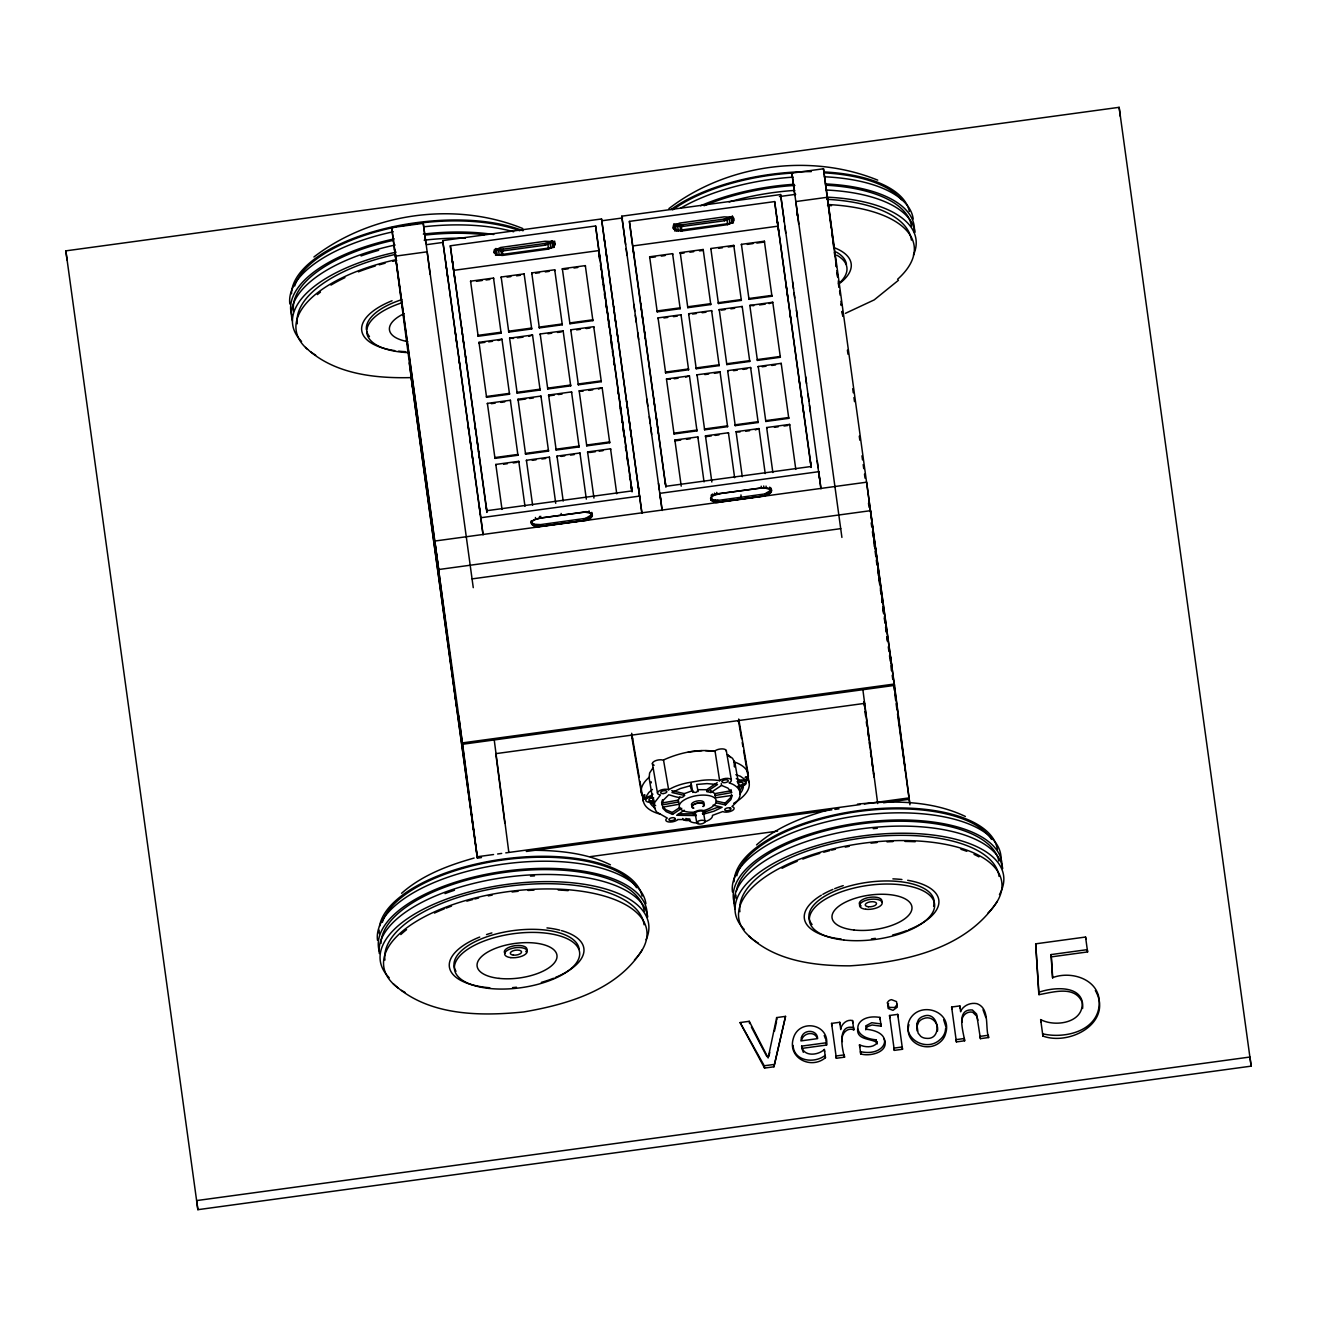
<?xml version="1.0" encoding="UTF-8"?>
<svg xmlns="http://www.w3.org/2000/svg" width="1317" height="1317" viewBox="0 0 1317 1317"><rect width="100%" height="100%" fill="white"/><g stroke="black" fill="none" stroke-linecap="round" stroke-linejoin="round"><path stroke-width="1.5" d="M857.63 1028.956C856.676 1039.755 869.747 1038.471 876.332 1042.076L877.221 1043.887L876.035 1039.804C848.247 1037.203 854.519 1013.168 879.937 1017.415L881.122 1026.157L872.035 1024.988L867.244 1026.75L865.746 1029.812M917.027 1030.865L917.076 1026.025L918.673 1022.14A9.054 8.165 -7.4 0 1 923.596 1018.584C931.563 1015.242 939.005 1023.243 937.441 1031.178M531.838 524.479C530.191 520.034 537.221 518.585 540.382 518.025L582.377 512.297C593.473 508.741 595.037 521.055 583.447 520.561L541.452 526.29C537.846 526.701 530.981 526.948 531.13 521.73L532.908 525.351L538.966 526.487L584.682 520.363M771.515 490.731L770.824 487.981C773.869 493.299 766.461 495.752 762.51 496.163L720.514 501.876C709.402 505.448 707.855 493.134 719.428 493.628L761.44 487.899C764.601 487.586 771.795 487.109 771.334 491.834L767.202 494.962L761.917 496.196M962.085 1022.19C960.998 1016.214 966.793 1010.814 972.687 1012.246L976.901 1016.329L977.905 1020.263M677.712 819.536A6.338 2.733 -9.7 0 1 668.674 821.956A6.338 2.733 -9.7 0 1 667.258 818.038L656.59 812.013L654.17 807.502L654.681 802.465L660.508 794.958A6.338 2.733 -9.7 0 1 658.813 791.089A6.338 2.733 -9.7 0 1 668.213 789.574L668.641 789.772A31.74 13.697 -9.7 0 1 687.375 782.858L699.492 780.718A31.773 13.713 -9.7 0 1 719.658 780.734L720.07 780.322A6.338 2.733 -9.7 0 1 729.453 778.643A6.338 2.733 -9.7 0 1 729.091 782.841L732.4 784.092A43.576 18.817 -9.7 0 1 736.104 802.547L731.906 806.58A6.338 2.733 -9.7 0 1 732.104 810.712A6.338 2.733 -9.7 0 1 722.753 811.568L712.464 815.371A12.034 5.202 -9.7 0 1 704.661 821.841M727.33 754.625L732.515 758.329L734.935 762.839L734.524 766.971L733.882 760.864M876.941 1041.615L876.71 1043.393C872.513 1048.036 864.726 1047.262 859.491 1044.793L859.787 1047.081M908.977 1024.708C903.528 1042.718 927.119 1053.37 939.943 1042.257A17.072 15.409 -7.4 0 0 945.507 1033.829C953.064 1011.341 920.402 1000.459 909.899 1019.226C900.449 1037.516 925.505 1052.596 939.647 1039.969A17.072 15.409 -7.4 0 0 945.211 1031.54L945.705 1028.1M555.115 244.106L551.955 241.571L545.04 241.274L500.592 247.481L495.044 250.197L494.04 252.436L497.2 254.971L502.864 255.399L548.563 249.061L554.111 246.345L554.72 241.176M531.36 523.458L531.311 520.627M592.271 516.248L592.222 513.416L591.448 517.367L582.855 520.61M733.997 220.812L733.717 218.671L731.001 217.173L724.103 216.877L679.654 223.083L675.506 224.73L673.086 228.022L676.263 230.574L681.926 230.985L727.626 224.647L733.174 221.947L733.585 217.881M771.334 491.834L771.285 489.002M776.651 1017.58L768.14 1057.963L749.274 1021.301L740.088 1022.552L764.551 1068.071L773.935 1066.786L785.541 1016.362L776.651 1017.58L776.948 1019.852M768.914 1056.185L769.77 1052.349M774.412 1031.326L776.52 1021.762M678.239 800.209L679.967 796.867M678.584 802.004L662.089 804.934L661.76 803.041L678.255 800.127L679.045 804.259L662.599 807.173L662.879 808.309L666.188 811.634L672.575 814.383L681.745 808.292M773.935 1066.786L785.541 1016.362M661.578 802.514L662.533 799.715M731.478 794.908L730.523 797.707L725.124 803.09L716.102 800.999M801.773 1039.64C803.584 1033.154 813.692 1030.997 816.919 1037.434M653.002 767.795L649.61 773.013L649.116 778.051L654.17 807.502M652.919 794.151L650.499 795.912A6.371 2.749 -9.7 0 0 645.873 798.448L644.639 798.876L648.82 792.472L652.425 789.476M531.558 522.339C532.809 517.894 541.336 520.231 540.744 516.264M531.591 522.767L534.307 524.281L540.563 524.61L585.67 518.355L592.041 514.519M720.037 493.579L712.843 495.752L710.62 497.941L710.884 500.081L718.012 502.073L763.745 495.949M710.884 500.081L710.653 498.353L713.37 499.867L719.625 500.213L764.716 493.957L771.087 490.122M642.301 949.755C617.393 990.005 567.627 1004.394 523.722 1011.95C479.536 1016.395 427.745 1015.95 393.223 983.7M997.249 901.371C966.036 949.409 903.182 962.513 849.877 965.838C812.935 965.888 771.68 960.636 745.192 932.206A132.754 57.355 -7.8 0 1 880.168 841.431A132.754 57.355 -7.8 0 1 987.931 913.076M494.352 249.522L502.254 251.004L545.501 245.143L553.996 241.39M733.059 216.992L724.564 220.746L681.317 226.606L673.415 225.125M898.457 280.274L874.192 299.897L845.432 313.331M313.923 256.98C371.592 212.663 455.353 201.073 522.767 228.532M668.888 208.613C726.556 164.279 810.317 152.69 877.715 180.149M401.586 893.288C422.082 875.13 448.142 865.384 474.136 858.042M756.551 844.921C777.046 826.747 803.09 817.001 829.084 809.659M801.625 1046.126L801.921 1048.398L826.582 1045.039C829.578 1023.309 798.876 1018.485 793.361 1038.306C787.22 1058.028 811.074 1069.898 825.446 1057.699L824.327 1049.451C818.12 1055.493 803.304 1056.991 801.625 1046.126L826.286 1042.768L825.891 1039.936M716.432 802.876L725.453 804.983L730.853 799.6L732.268 795.386L715.592 797.789L714.818 793.641L710.571 790.628L710.9 792.521L721.584 785.409L727.988 788.159L731.577 792.62L715.131 795.534M495.488 248.567L502.024 249.275L545.271 243.415L552.63 240.781M662.55 806.416L665.859 809.757L672.263 812.49L679.901 807.403M692.89 792.505L691.145 783.549C688.165 789.706 696.808 796.39 697.796 789.69L706.735 789.706L717.172 782.627M706.554 789.69L706.883 791.583L717.502 784.52L707.015 783.599L696.693 784.455L698.125 791.583M684.264 810.235L676.675 815.272L696.232 815.569A5.828 2.519 -9.7 0 1 694.8 811.93A5.828 2.519 -9.7 0 1 703.278 810.482A5.828 2.519 -9.7 0 1 703.146 814.252M652.59 764.189A6.338 2.733 -9.7 0 1 655.619 760.683A6.338 2.733 -9.7 0 1 663.159 760.123C678.996 752.88 697.648 748.665 715.345 751.381L705.583 750.657M684.247 793.69L692.561 790.612M671.736 790.661L684.412 793.624C684.774 801.329 672.345 795.353 668.723 794.81L663.324 800.193L662.089 804.934M719.181 806.761L705.039 811.98M743.463 784.8L743.907 784.603A3.194 1.383 -9.7 0 0 744.434 784.241M674.551 224.153L682.338 224.746L724.334 219.017L730.919 216.893L731.758 223.001M745.076 777.326L746.113 777.014L746.755 780.783L745.422 780.783A6.371 2.749 -9.7 0 0 740.088 780.043L736.269 778.693M691.474 785.426L680.231 788.587L672.016 792.554L684.741 795.501M702.702 814.367L713.929 811.223L722.144 807.255L713.057 805.131M1081.586 1001.052C1073.799 985.346 1052.151 992.475 1038.998 994.631L1038.701 992.343C1053.534 986.96 1084.846 984.359 1082.607 1008.46M731.577 792.62L731.248 790.727L714.818 793.641L715.23 794.727M539.13 518.24L584.863 512.115L590.905 513.235L592.452 515.128M718.193 493.826L763.926 487.702L771.054 489.71M65.85 250.856L1119.137 107.319L1251.15 1066.144L197.863 1209.681L65.85 250.856L67.035 259.976M413.324 392.762L391.643 227.627L423.251 223.33L473.264 587.662M794.81 195.509L791.896 173.087L823.487 168.774L894.49 685.4L462.629 744.253L394.425 249.045M482.977 534.356L442.71 240.599L601.54 218.951L641.955 513.235M625.591 244.567L621.772 216.186L780.602 194.554L820.87 488.294M427.021 244.6L443.319 242.377M602.198 220.729L622.579 217.947M779.417 196.562L795.715 194.34M595.613 225.981L598.807 250.592L453.525 270.38L450.332 245.785L595.613 225.981L632.045 491.076M774.659 201.583L777.87 226.178L632.588 245.983L629.394 221.388L774.659 201.583L811.157 466.498L665.875 486.302M395.577 256.124L427.169 251.81L430.083 274.249M495.521 255.317L554.358 247.3M674.584 230.919L733.421 222.902M470.581 281.18L493.529 278.052L501.118 333.135L478.153 336.263L470.581 281.18L470.696 282.085M501.168 277.014L524.133 273.887L531.706 328.954L508.757 332.082L501.168 277.014L501.283 277.903M531.772 272.915L554.72 269.787L562.293 324.789L539.344 327.917L531.772 272.915L531.887 273.738M562.359 268.75L585.324 265.622L592.897 320.624L569.932 323.752L562.359 268.75L562.474 269.573M649.643 256.782L672.592 253.654L680.181 308.721L657.216 311.849L649.643 256.782L649.758 257.671M680.231 252.617L703.179 249.489L710.768 304.556L687.803 307.684L680.231 252.617L680.346 253.506L684.165 252.979M710.834 248.518L733.783 245.374L741.356 300.391L718.407 303.519L710.834 248.518L710.933 249.341M741.422 244.336L764.387 241.209L771.943 296.21L748.994 299.338L741.422 244.336L741.537 245.16M476.441 281.295L482.17 280.505M486.006 279.994L489.825 279.467M507.029 277.13L510.848 276.603M516.593 275.829L520.413 275.302M535.706 273.212L539.526 272.701M545.271 271.911L549.09 271.384M564.384 269.31L568.203 268.783M573.949 268.01L577.768 267.483M651.668 257.408L655.487 256.897M661.233 256.107L665.052 255.58M689.91 252.205L693.73 251.679M699.475 250.905L703.294 250.378L703.179 249.489M718.588 248.287L722.424 247.777M728.153 246.987L733.898 246.213L733.783 245.374M747.266 244.386L753.011 243.596M756.831 243.085L764.486 242.032L764.387 241.209M478.993 342.321L501.958 339.193L509.531 394.195L486.566 397.322L478.993 342.321L479.108 343.144L484.854 342.354M509.597 338.14L532.545 335.012L540.118 390.03L517.169 393.157L509.597 338.14L513.531 338.453M540.184 333.975L563.133 330.847L570.705 385.848L547.757 388.976L540.184 333.975L540.299 334.798M570.771 329.81L593.737 326.682L601.309 381.683L578.344 384.811L570.771 329.81L570.887 330.633M658.056 317.907L681.021 314.779L688.593 369.781L665.628 372.909L658.056 317.907L658.171 318.73M688.643 313.742L711.608 310.614L719.181 365.616L696.216 368.744L688.643 313.742L688.758 314.565M719.247 309.577L742.195 306.449L749.768 361.451L726.819 364.579L719.247 309.577L719.345 310.4M749.834 305.412L772.783 302.268L780.355 357.286L757.407 360.414L749.834 305.412L753.768 305.709M488.673 341.844L492.492 341.317M498.238 340.527L501.958 339.193M517.351 337.926L523.096 337.152M528.825 336.362L532.545 335.012M547.938 333.761L551.774 333.234M557.503 332.46L561.338 331.933M576.616 329.859L580.451 329.332M586.18 328.542L590.016 328.032M663.9 317.957L667.735 317.43M673.464 316.656L677.3 316.129M692.577 314.055L696.413 313.528M702.142 312.738L705.978 312.228M721.255 310.137L725.091 309.61M730.836 308.837L734.656 308.31M759.514 304.935L765.243 304.145M769.079 303.618L772.783 302.268M487.405 403.381L510.37 400.253L517.943 455.254L494.978 458.382L487.405 403.381L487.52 404.204M518.009 399.216L540.958 396.088L548.53 451.089L525.582 454.217L518.009 399.216L518.108 400.039L525.763 398.985M548.596 395.034L571.545 391.906L579.118 446.924L556.169 450.052L548.596 395.034L548.695 395.874L554.441 395.084M579.184 390.869L602.149 387.741L609.722 442.742L586.756 445.87L579.184 390.869L583.118 391.182M666.468 378.983L689.433 375.855L696.989 430.857L674.041 433.984L666.468 378.983L670.402 379.28M697.055 374.802L720.02 371.674L727.593 426.675L704.628 429.803L697.055 374.802L697.17 375.625M727.659 370.637L750.608 367.509L758.18 422.51L735.232 425.638L727.659 370.637L727.758 371.46M758.246 366.472L781.195 363.344L788.768 418.345L765.819 421.473L758.246 366.472L758.362 367.295M491.34 403.677L495.176 403.167M500.904 402.376L504.74 401.866M529.582 398.475L533.418 397.948M558.276 394.557L562.096 394.046M588.864 390.392L592.683 389.865M598.428 389.091L602.149 387.741M674.238 378.753L678.057 378.242M685.713 377.189L689.433 375.855M704.825 374.588L708.645 374.061M714.39 373.287L718.209 372.76M733.503 370.686L737.322 370.159M743.068 369.386L746.887 368.859M762.181 366.768L766 366.258M771.746 365.467L775.565 364.941M495.933 465.263L495.818 464.44L518.783 461.312L524.973 506.288M526.52 461.098L526.421 460.275L549.37 457.147L555.725 503.292M557.107 456.933L557.009 456.11L579.957 452.982L586.328 499.127M587.711 452.768L587.596 451.929L610.561 448.801L616.751 493.776M680.724 440.076L674.995 440.866L674.88 440.043L697.845 436.915L704.035 481.89M711.328 435.911L705.583 436.701L705.468 435.878L728.433 432.75L734.623 477.709M740.006 432.009L736.071 431.696L759.02 428.568L765.21 473.544M766.774 428.354L766.659 427.531L789.607 424.403L795.797 469.379M503.588 464.226L507.407 463.699M513.153 462.925L516.972 462.399M532.266 460.324L536.085 459.798M541.83 459.007L545.65 458.497M560.943 456.406L564.763 455.88M570.508 455.106L574.327 454.579M589.621 452.505L595.366 451.715M599.186 451.204L603.005 450.677M686.47 439.302L690.289 438.775M715.147 435.4L718.967 434.873M745.735 431.219L749.571 430.708M755.299 429.918L759.02 428.568M774.412 427.317L778.248 426.79M783.977 426.017L787.813 425.49M632.094 490.895L486.829 510.7L450.332 245.785M483.109 534.883L480.886 517.729L639.716 496.081M472.112 578.887L840.773 528.644M496.015 753.62L864.66 703.377M477.248 856.758L493.546 854.535M497.612 853.992L501.695 853.432M505.761 852.873L860.215 804.572M864.281 804.012L909.092 797.904M409.225 362.916L477.429 858.124L481.495 857.565M526.306 851.457L831.867 809.823M834.896 809.412L838.978 808.852M883.592 802.777L909.273 799.271M590.23 856.659L777.606 831.126M1038.701 992.343L1035.689 943.828L1085.57 937.029L1087.595 951.928L1051.361 956.866L1052.695 978.037M1095.349 990.483C1113.441 1022.371 1070.161 1046.06 1042.916 1036.067L1042.62 1033.796C1063.84 1038.899 1096.287 1031.787 1099.102 1005.99C1102.131 980.638 1072.828 969.971 1052.513 977.675L1051.065 954.578L1087.299 949.639L1087.595 951.928M831.867 1025.663L831.57 1023.391L839.769 1022.272L840.756 1029.598M889.535 1015.489L897.717 1014.37L902.507 1049.27L894.309 1050.373L889.535 1015.489L889.831 1017.761M951.928 1009.299L951.631 1007.028L959.846 1005.908L960.653 1011.802M960.603 1011.324C963.451 1005.431 970.53 1002.303 976.934 1003.686C990.236 1008.41 984.886 1027.425 988.623 1037.533L980.424 1038.652L976.605 1014.057L972.39 1009.974C955.483 1008.641 963.435 1031.82 964.637 1040.792L956.405 1041.912L951.631 1007.028M840.69 1028.989C841.711 1023.819 846.963 1019.095 852.543 1020.56L853.811 1029.845C846.716 1026.832 840.46 1034.849 842.403 1041.566M740.088 1022.552L764.255 1065.782L773.639 1064.515M836.361 1058.275L844.543 1057.156L844.246 1054.884L836.065 1056.004L836.361 1058.275L831.57 1023.391M688.314 751.991L701.977 750.657M411.102 377.6C374.324 378.522 333.382 373.979 305.56 347.392M857.466 804.144C893.601 800.324 931.909 800.506 965.377 816.458M694.092 813.807L678.42 813.84M644.639 798.876L643.997 795.106L645.083 795.04M531.311 850.255C558.26 850.37 585.9 852.741 610.413 864.825M739.808 793.937L739.858 793.937A47.84 20.66 -9.7 0 0 743.397 786.809L742.261 786.348A5.844 2.519 -9.7 0 1 738.047 786.348M649.018 801.411L649.775 801.46A3.194 1.383 -9.7 0 0 650.582 801.411M706.883 791.583L710.9 792.521M859.491 1044.793L860.725 1053.913C869.928 1056.909 889.963 1052.036 884.119 1038.998M677.728 819.52L688.775 819.569A12.034 5.202 -9.7 0 0 698.553 822.927M1040.957 1021.877L1040.66 1019.588C1055.065 1027.293 1083.726 1023.029 1082.195 1002.385M735.857 774.692L740.368 776.24L746.755 780.783M654.73 805.197L655.652 805.708M727.939 755.069L730.655 757.489M983.025 1009.76L985.873 1017.597M751.381 1027.046L766.84 1056.53M803.321 1052.299L801.921 1048.398M943.647 1019.687L945.82 1026.618M824.228 1035.541L825.43 1038.636M896.828 1003.9L897.272 1007.159L893.008 1010.353L888.152 1008.46L887.691 1005.134A4.906 4.428 -7.4 0 1 888.58 1003.636M730.968 789.591L731.248 790.727M793.064 1045.385C793.904 1061.584 814.548 1063.741 825.15 1055.411L825.446 1057.699M738.722 719.033L748.138 773.886M738.442 720.531L741.537 738.541M742.212 742.558L742.903 746.558M743.595 750.558L749.093 782.578M734.935 762.839L740.006 792.291M726.276 750.492L731.33 779.944M725.124 803.09L725.453 804.983M721.272 783.516L721.551 785.442M719.658 780.734L715.016 750.871A6.338 2.733 -9.7 0 1 722.325 748.896A6.338 2.733 -9.7 0 1 726.309 751.217M703.443 812.194L705.023 821.479A4.181 1.811 -9.7 0 1 699.064 824.047A4.181 1.811 -9.7 0 1 698.636 820.952A4.181 1.811 -9.7 0 1 705.023 821.479M695.195 813.56L696.792 822.829M663.57 760.321L668.641 789.772M672.296 812.474L672.575 814.383M652.392 763.498L657.463 792.949M651.108 781.755L651.289 782.858M631.699 733.273L639.255 777.293M639.947 781.294L643.371 801.312M631.65 736.121L641.412 792.933M1040.66 1019.588L1042.916 1036.067M875.328 547.115L892.333 670.567M842.09 311.52L842.748 316.245M847.407 350.141L847.967 354.191M852.725 388.745L853.284 392.812M853.943 397.536L854.503 401.603M859.26 436.157L859.82 440.224M861.96 455.814L862.52 459.88M863.178 464.605L863.738 468.671M864.479 474.104L865.039 478.17M868.496 503.226L869.055 507.292M871.196 522.882L871.755 526.948M872.414 531.673L873.155 537.106M873.714 541.172L874.373 546.703M875.114 551.329L875.772 556.07M876.332 560.12L876.892 564.993M877.748 570.294L878.472 575.727M879.032 579.776L879.707 584.518M880.431 589.95L880.991 594.016M881.666 598.741L882.225 602.807M882.95 608.24L883.608 613.771M884.349 618.397L885.024 623.122M885.584 627.188L886.127 632.061M886.884 636.687L887.543 641.412M888.284 646.845L888.942 651.586M889.502 655.652L890.243 661.068M890.901 665.809L891.444 670.682M892.202 675.308L892.761 679.374M893.601 685.466L894.259 690.19M894.819 694.257L895.659 700.364M896.12 703.755L896.959 709.847M897.519 713.913L909.932 804.802M791.896 173.087L841.909 537.418M797.098 212.136L797.658 216.202M863.672 701.961L864.232 706.027M864.89 711.559L865.631 716.185M866.29 721.732L866.849 725.799M867.87 732.45L868.43 736.516M869.269 742.607L869.829 746.673M870.488 752.205L871.228 756.831M871.887 762.378L872.447 766.445M873.467 773.095L874.027 777.162M811.124 467.469L776.651 216.169L777.557 223.083M766.659 427.531L772.849 472.507M732.334 215.823L733.174 221.947M769.737 487.125L769.968 488.837M770.264 491.241L770.511 492.97M768.865 492.311L769.095 494.023M729.025 217.815L729.865 223.923M766.05 486.088L766.28 487.8M766.971 493.233L767.202 494.962M844.543 1057.156C842.09 1049.089 836.953 1023.77 853.515 1027.573L853.811 1029.845M726.786 218.54L727.626 224.647M763.695 485.989L763.926 487.702M764.716 493.957L764.963 495.686M724.334 219.017L724.564 220.746M761.193 486.187L761.44 487.899M736.071 431.696L742.261 476.672M740.944 494.929L741.504 498.995M682.338 224.746L682.568 226.458M681.087 224.878L681.926 230.985M679.835 224.944L680.691 231.051M716.744 492.377L716.991 494.105M717.781 500.361L718.012 502.073M677.481 224.845L678.321 230.952M714.505 493.101L714.736 494.83M715.427 500.262L715.658 501.975M705.468 435.878L711.838 482.022M675.423 224.45L676.263 230.574M712.843 495.752L712.612 494.04L711.196 495.093L711.443 496.822M713.37 499.867L713.6 501.596M673.794 223.808L674.633 229.915M711.74 499.225L711.97 500.937M673.152 226.129L673.547 229.059M674.88 440.043L681.235 486.187M629.394 221.388L665.925 487.224M632.868 248.024L665.431 484.409M621.772 216.186L662.039 509.942M641.823 512.708L601.54 218.951M598.807 250.592L632.061 491.867M599.219 255.696L599.778 259.762M600.437 265.293L601.178 269.936M601.836 275.467L602.396 279.533M603.137 284.176L603.696 288.258M604.355 293.773L604.915 297.856M605.754 303.947L606.314 308.03M608.47 322.846L609.03 326.912M611.088 342.618L611.648 346.684M612.389 351.343L612.948 355.409M613.607 360.94L614.166 365.007M617.722 390.013L618.282 394.079M620.241 408.319L620.801 412.402M621.64 418.493L622.2 422.576M622.859 428.091L623.418 432.157M625.377 446.414L625.937 450.48M626.974 457.164L627.534 461.23M629.493 475.486L630.053 479.553M630.711 485.084L631.452 489.726M587.596 451.929L593.951 498.089M591.761 512.379L591.992 514.107M554.539 242.295L554.934 245.225M553.502 241.949L554.111 246.345M591.218 515.655L591.448 517.367M589.045 510.864L589.275 512.593M551.856 241.291L552.712 247.398M589.802 516.708L590.049 518.437M549.979 242.213L550.819 248.337M587.909 517.63L588.156 519.359M547.724 242.954L548.563 249.061M585.67 518.355L585.9 520.083M545.271 243.415L545.501 245.143M557.009 456.11L563.199 501.069M561.141 513.465L561.371 515.177M503.275 249.143L503.506 250.872M539.526 516.429L539.772 518.141M502.024 249.275L502.864 255.399M500.789 249.341L501.629 255.449M538.719 524.759L538.966 526.487M535.443 517.515L535.673 519.227M498.419 249.242L499.275 255.35M536.365 524.66L536.612 526.388M526.421 460.275L532.611 505.251M496.361 248.864L497.2 254.971M534.307 524.281L534.537 525.993M494.978 249.934L495.571 254.329M532.677 523.623L532.908 525.351M494.089 250.526L494.501 253.457M495.818 464.44L502.007 509.416M486.878 512.428L452.422 261.145L453.311 268.042M442.71 240.599L480.886 517.729M391.643 227.627L438.742 569.52L870.586 510.667L882.505 602.445M411.167 377.946L477.248 857.565M1251.15 1066.144L1249.965 1057.024L196.677 1200.577L197.863 1209.681M1119.137 107.319L1120.323 116.423M1085.57 937.029L1085.867 939.301M1051.065 954.578L1051.361 956.866M1035.689 943.828L1038.998 994.631M988.623 1037.533L988.326 1035.244L980.128 1036.364L980.424 1038.652M964.637 1040.792L964.34 1038.52L956.109 1039.64L956.405 1041.912M959.846 1005.908L960.142 1008.18M909.784 803.172L894.309 684.033L462.465 742.887L477.429 858.124M890.555 656.903L905.355 770.774M883.048 606.528L883.839 612.652M884.366 616.718L885.156 622.842M885.699 626.925L886.226 631.008M887.016 637.115L887.543 641.198M877.27 563.758L866.668 482.187L434.824 541.04L456.489 706.175M877.797 567.841L878.587 573.965M879.114 578.031L879.921 584.155M880.447 588.238L880.974 592.321M881.764 598.428L882.291 602.511M883.098 608.635L883.625 612.701M836.427 266.61L827.422 197.27L795.814 201.567L798.728 224.005M836.953 270.693L837.744 276.8M838.287 280.883L839.077 287.007M839.604 291.09L840.131 295.156M840.921 301.28L841.464 305.363M842.254 311.487L842.781 315.553M823.487 168.774L831.175 227.923M831.702 232.006L832.509 238.114M833.035 242.196L833.826 248.32M834.352 252.403L834.879 256.469M835.686 262.593L836.213 266.676M837.003 272.784L837.53 276.866M838.336 282.99L838.863 287.073M841.069 304.062L841.25 305.429M862.882 689.713L877.682 803.584M864.248 701.879L873.747 775.087M796.933 211.839L797.46 215.906M902.507 1049.27L902.211 1046.982L894.029 1048.102L894.309 1050.373M897.717 1014.37L898.013 1016.658M821.001 488.837L818.779 471.684L659.949 493.332L662.171 510.486M817.264 460.868L818.153 467.765M818.664 471.749L819.569 478.647M808.078 394.244L808.984 401.142M809.494 405.142L810.383 412.04M805.625 376.728L806.531 383.626M796.456 310.121L797.345 317.018M792.604 281.871L793.509 288.769M794.019 292.753L794.694 297.938M780.602 194.554L784.323 222.145M784.85 226.145L785.739 233.043M810.482 461.79L811.157 466.959M801.312 395.166L802.201 402.08M802.712 406.064L803.617 412.962M798.843 377.65L799.748 384.564M789.673 311.042L790.562 317.94M785.837 282.793L786.726 289.691M787.237 293.675L788.142 300.589M778.067 227.067L778.956 233.965M879.937 1017.415L880.233 1019.687M881.122 1026.157L880.826 1023.885L871.739 1022.716L865.73 1025.894L866.191 1029.252C896.153 1032.199 886.16 1057.304 860.429 1051.641L860.725 1053.913M876.035 1039.804L876.332 1042.076M789.607 424.403L789.723 425.226M788.768 418.345L788.669 417.522L765.704 420.65L765.819 421.473M780.355 357.286L780.257 356.463L757.291 359.59L757.407 360.414M781.195 363.344L781.31 364.167M771.943 296.21L771.844 295.387L748.879 298.515L748.994 299.338M852.543 1020.56L852.84 1022.848M839.769 1022.272L840.048 1024.544M758.18 422.51L758.082 421.687L735.116 424.815L735.232 425.638M749.768 361.451L749.669 360.628L726.704 363.755L726.819 364.579M750.608 367.509L750.723 368.332M742.195 306.449L742.311 307.273M741.356 300.391L741.257 299.568L718.292 302.696L718.407 303.519M826.286 1042.768L826.582 1045.039M824.327 1049.451L824.623 1051.74M728.433 432.75L728.531 433.573M727.593 426.675L727.478 425.852L704.529 428.98L704.628 429.803M719.181 365.616L719.066 364.793L696.117 367.92L696.216 368.744M720.02 371.674L720.119 372.497M710.768 304.556L710.653 303.667L687.688 306.795L687.803 307.684M711.608 310.614L711.707 311.438M696.989 430.857L696.891 430.033L673.942 433.161L674.041 433.984M697.845 436.915L697.944 437.738M688.593 369.781L688.478 368.958L665.529 372.085L665.628 372.909M681.021 314.779L681.119 315.603M680.181 308.721L680.049 307.832L657.101 310.96L657.216 311.849M672.592 253.654L672.707 254.543M764.255 1065.782L764.551 1068.071M749.274 1021.301L749.571 1023.589M665.315 482.351L665.76 485.792M653.676 398.211L654.565 405.109M656.129 415.728L657.035 422.625M657.545 426.626L658.434 433.523M644.49 331.604L645.396 338.502M640.655 303.354L641.56 310.252M642.07 314.236L642.959 321.134M632.884 247.629L633.79 254.527M658.533 483.273L659.422 490.171M659.932 494.155L660.838 501.053M646.894 399.133L647.799 406.048M649.347 416.649L650.252 423.564M650.763 427.548L651.652 434.445M637.724 332.526L638.613 339.424M633.872 304.276L634.778 311.174M635.288 315.158L636.177 322.072M626.102 248.551L627.007 255.449M638.202 485.265L639.107 492.163M629.032 418.641L629.921 425.556M630.431 429.54L631.337 436.437M626.563 401.142L627.468 408.04M613.557 306.268L614.446 313.166M614.957 317.167L615.862 324.064M617.393 334.518L618.282 341.416M604.371 239.661L605.046 244.83M605.787 250.543L606.676 257.441M631.419 486.187L632.094 491.373M622.25 419.58L623.139 426.478M623.649 430.461L624.554 437.359M619.797 402.064L620.686 408.961M606.775 307.19L607.664 314.088M608.174 318.088L609.08 324.986M610.611 335.44L611.516 342.338M599.005 251.465L599.893 258.362M599.169 255.531L599.663 259.433M609.722 442.742L609.606 441.919L586.658 445.047L586.756 445.87M610.561 448.801L610.66 449.64M601.309 381.683L601.194 380.86L578.245 383.988L578.344 384.811M593.737 326.682L593.835 327.505M592.897 320.624L592.782 319.801L569.833 322.928L569.932 323.752M585.324 265.622L585.423 266.446M579.118 446.924L579.019 446.084L556.054 449.212L556.169 450.052M579.957 452.982L580.073 453.805M570.705 385.848L570.607 385.025L547.642 388.153L547.757 388.976M571.545 391.906L571.66 392.746M562.293 324.789L562.194 323.966L539.229 327.093L539.344 327.917M563.133 330.847L563.248 331.67M554.72 269.787L554.836 270.611M548.53 451.089L548.415 450.266L525.467 453.394L525.582 454.217M549.37 457.147L549.485 457.97M540.118 390.03L540.019 389.19L517.054 392.318L517.169 393.157M540.958 396.088L541.073 396.911M531.706 328.954L531.591 328.065L508.642 331.193L508.757 332.082M524.133 273.887L524.248 274.776M517.943 455.254L517.828 454.431L494.879 457.559L494.978 458.382M518.783 461.312L518.882 462.135M510.37 400.253L510.469 401.076M509.531 394.195L509.416 393.371L486.467 396.499L486.566 397.322M501.118 333.135L501.003 332.23L478.038 335.358L478.153 336.263M493.529 278.052L493.645 278.941M486.253 506.749L486.928 511.918M477.067 440.125L477.972 447.039M478.483 451.023L479.372 457.921M474.844 424.337L475.519 429.523M465.444 356.002L466.333 362.899M461.592 327.752L462.497 334.65M463.008 338.65L463.897 345.548M453.838 272.026L454.727 278.924M479.47 507.671L480.359 514.568M470.301 441.063L471.19 447.961M471.7 451.945L472.605 458.843M467.831 423.547L468.737 430.445M454.826 328.674L455.715 335.572M456.225 339.572L457.131 346.47M458.662 356.923L459.551 363.821M445.64 262.067L446.545 268.964M447.056 272.948L447.945 279.846M494.237 739.94L508.757 851.786M495.85 754.164L504.839 823.29M423.251 223.33L425.901 243.711M458.711 715.757L473.494 829.628M746.113 777.014A53.684 23.179 -9.7 0 1 733.717 803.321M660.031 814.12A53.684 23.179 -9.7 0 1 643.997 795.106M692.149 805.741A6.371 2.749 -9.7 0 1 696.38 801.148A6.371 2.749 -9.7 0 1 704.019 802.926M738.541 720.152A54.211 23.41 -9.7 0 1 738.294 721.732M632.72 739.035A54.211 23.41 -9.7 0 1 631.452 734.606M734.211 761.901A54.211 23.41 -9.7 0 1 747.546 780.158M643.355 797.229A54.211 23.41 -9.7 0 1 649.528 777.014M694.503 812.194A18.767 8.1 -9.7 0 1 681.679 801.806A18.767 8.1 -9.7 0 1 711.954 796.439A18.767 8.1 -9.7 0 1 704.068 810.498M693.45 808.276A6.371 2.749 -9.7 0 1 693.45 804.506A6.371 2.749 -9.7 0 1 701.928 803.008A6.371 2.749 -9.7 0 1 703.393 806.514M693.796 808.045A5.828 2.519 -9.7 0 1 693.894 804.588A5.828 2.519 -9.7 0 1 701.665 803.255A5.828 2.519 -9.7 0 1 702.899 806.481M695.87 814.367A4.181 1.811 -9.7 0 1 696.742 811.815A4.181 1.811 -9.7 0 1 702.323 811.206A4.181 1.811 -9.7 0 1 702.405 813.659M654.154 765.226A6.338 2.733 -9.7 0 1 653.183 764.782M744.846 783.138A3.194 1.383 -9.7 0 1 744.78 783.862M690.454 820.195A6.371 2.749 -9.7 0 1 682.766 818.433M689.762 818.927A3.194 1.383 -9.7 0 1 685.992 818.4M653.446 801.921A6.371 2.749 -9.7 0 1 645.774 800.522A6.371 2.749 -9.7 0 1 652.294 796.571M654.187 800.11A3.194 1.383 -9.7 0 1 649.923 800.72A3.194 1.383 -9.7 0 1 649.544 798.892A3.194 1.383 -9.7 0 1 653.726 797.97M654.22 801.543A5.844 2.519 -9.7 0 1 649.956 802.646A47.955 20.71 -9.7 0 0 655.224 808.029M737.076 781.738A6.371 2.749 -9.7 0 1 746.278 782.677A6.371 2.749 -9.7 0 1 738.129 786.726M737.866 783.072A3.194 1.383 -9.7 0 1 742.13 782.479A3.194 1.383 -9.7 0 1 742.508 784.306A3.194 1.383 -9.7 0 1 738.327 785.212M742.607 785.376A47.84 20.66 -9.7 0 1 740.467 789.673M653.281 804.193A47.955 20.71 -9.7 0 1 650.055 800.802M729.157 201.945A135.437 58.524 -7.8 0 1 794.81 190.405M826.22 190.027A135.437 58.524 -7.8 0 1 915.035 232.319M704.085 205.748A132.721 57.339 -7.8 0 1 794.908 185.417M825.545 185.187A132.721 57.339 -7.8 0 1 911.496 226.573M680.362 208.316A135.437 58.524 -7.8 0 1 792.982 177.153M824.393 176.774A135.437 58.524 -7.8 0 1 913.224 219.066M825.38 183.919A135.437 58.524 -7.8 0 1 914.294 231.973M700.628 205.765A135.437 58.524 -7.8 0 1 793.953 184.281M672.575 209.93A130.778 56.499 -7.8 0 1 792.867 173.021M825.051 172.906A130.778 56.499 -7.8 0 1 901.454 199.674M670.979 209.601A132.754 57.355 -7.8 0 1 811.338 171.605M823.718 171.918A132.754 57.355 -7.8 0 1 909.388 211.477M827.537 205.419A130.778 56.499 -7.8 0 1 831.521 205.666M826.697 199.311A130.778 56.499 -7.8 0 1 911.397 240.089M827.208 197.171A135.437 58.524 -7.8 0 1 913.405 255.103M834.978 247.991A67.875 29.336 -7.8 0 1 838.863 283.945M828.212 204.547A132.754 57.355 -7.8 0 1 897.585 279.286M836.328 252.074A63.117 27.262 -7.8 0 1 846.452 264.454M836.739 255.136A63.117 27.262 -7.8 0 1 840.262 282.184M907.676 880.299A67.875 29.336 -7.8 0 1 908.483 929.884M906.837 930.526A67.875 29.336 -7.8 0 1 892.63 935.004M875.361 938.362A67.875 29.336 -7.8 0 1 871.459 938.856M841.217 939.054A67.875 29.336 -7.8 0 1 821.347 895.198M822.829 894.325A67.875 29.336 -7.8 0 1 832.871 889.419M834.682 888.679A67.875 29.336 -7.8 0 1 843.242 885.633M892.893 878.867A67.875 29.336 -7.8 0 1 901.931 879.509M758.279 943.071A132.754 57.355 -7.8 0 1 748.797 936.041M735.084 908.944A135.437 58.524 -7.8 0 1 856.593 829.512A135.437 58.524 -7.8 0 1 1002.698 868.627M744.171 929.358A135.437 58.524 -7.8 0 1 861.944 836.015A135.437 58.524 -7.8 0 1 999.455 894.572M739.907 911.71A130.778 56.499 -7.8 0 1 862.207 838.007A130.778 56.499 -7.8 0 1 999.06 876.398M782.035 868.298A130.778 56.499 -7.8 0 1 797.229 861.285M802.794 859.079A130.778 56.499 -7.8 0 1 819.849 853.35M823.8 852.214A130.778 56.499 -7.8 0 1 829.759 850.617M831.636 850.14A130.778 56.499 -7.8 0 1 835.455 849.218M845.218 847.111A130.778 56.499 -7.8 0 1 849.169 846.354M870.998 843.16A130.778 56.499 -7.8 0 1 877.007 842.567M887.016 841.843A130.778 56.499 -7.8 0 1 892.942 841.579M905.042 841.431A130.778 56.499 -7.8 0 1 915.2 841.728M960.916 849.284A130.778 56.499 -7.8 0 1 966.81 851.325M974.037 854.371A130.778 56.499 -7.8 0 1 978.91 856.857M736.154 898.721A132.721 57.339 -7.8 0 1 735.956 894.984M736.318 891.148A132.721 57.339 -7.8 0 1 866.751 823.125A132.721 57.339 -7.8 0 1 998.846 861.038M812.079 924.518A63.117 27.262 -7.8 0 1 866.026 882.538A63.117 27.262 -7.8 0 1 933.588 906.211M732.466 891.955A135.437 58.524 -7.8 0 1 863.508 815.058A135.437 58.524 -7.8 0 1 1001.085 859.194M734.837 904.68A135.437 58.524 -7.8 0 1 857.91 823.076A135.437 58.524 -7.8 0 1 1002.056 866.323M873.253 828.64A132.721 57.339 -7.8 0 1 877.32 828.278M736.796 875.821A130.778 56.499 -7.8 0 1 856.429 811.799A130.778 56.499 -7.8 0 1 991.487 839.275M734.096 881.731A132.754 57.355 -7.8 0 1 862.734 810.103A132.754 57.355 -7.8 0 1 997.364 849.613M861.137 905.981A11.409 4.939 -7.8 0 1 868.496 897.552A11.409 4.939 -7.8 0 1 881.699 901.98M405.784 351.688A67.875 29.336 -7.8 0 1 398.607 351.129M394.754 350.635A67.875 29.336 -7.8 0 1 392.071 300.753M315.668 355.146A132.754 57.355 -7.8 0 1 310.565 351.754M307.552 349.351A132.754 57.355 -7.8 0 1 396.252 259.63M292.456 321.019A135.437 58.524 -7.8 0 1 395.133 245.011M424.173 240.204A135.437 58.524 -7.8 0 1 465.329 238.212M301.56 341.432A135.437 58.524 -7.8 0 1 396.121 252.156M297.296 323.784A130.778 56.499 -7.8 0 1 395.874 254.296M317.381 294.58A130.778 56.499 -7.8 0 1 320.475 292.127M330.946 285.098A130.778 56.499 -7.8 0 1 344.922 277.64M358.389 271.845A130.778 56.499 -7.8 0 1 375.279 266.001M379.197 264.849A130.778 56.499 -7.8 0 1 385.157 263.202M392.845 261.293A130.778 56.499 -7.8 0 1 396.713 260.404M293.543 310.779A132.721 57.339 -7.8 0 1 393.585 240.27M425.737 235.002A132.721 57.339 -7.8 0 1 484.393 234.656M361.072 255.926A132.721 57.339 -7.8 0 1 378.67 250.312M369.468 336.576A63.117 27.262 -7.8 0 1 366.801 331.621M366.439 329.876A63.117 27.262 -7.8 0 1 401.784 299.634M289.855 304.013A135.437 58.524 -7.8 0 1 393.306 231.759M424.304 226.738A135.437 58.524 -7.8 0 1 513.63 231.759M292.226 316.738A135.437 58.524 -7.8 0 1 394.293 238.887M423.333 234.097A135.437 58.524 -7.8 0 1 493.809 234.525M294.712 285.987A130.778 56.499 -7.8 0 1 396.137 226.952M400.072 226.178A130.778 56.499 -7.8 0 1 519.705 230.755M291.485 293.79A132.754 57.355 -7.8 0 1 377.946 230.393A132.754 57.355 -7.8 0 1 523.063 230.771M407.743 341.58A40.284 17.401 -7.8 0 1 404.121 313.644M408.698 352.66A63.117 27.262 -7.8 0 1 366.85 332.938A63.117 27.262 -7.8 0 1 402.212 302.68M561.503 930.609A67.875 29.336 -7.8 0 1 555.33 977.527M553.519 978.268A67.875 29.336 -7.8 0 1 541.353 982.383M516.494 987.223A67.875 29.336 -7.8 0 1 512.576 987.618M489.792 987.766A67.875 29.336 -7.8 0 1 449.509 967.666A67.875 29.336 -7.8 0 1 479.717 937.046M486.516 934.576A67.875 29.336 -7.8 0 1 491.899 932.93M546.983 927.892A67.875 29.336 -7.8 0 1 559.857 930.164M398.228 988.063A132.754 57.355 -7.8 0 1 513.153 891A132.754 57.355 -7.8 0 1 634.465 959.945M405.159 992.508A132.754 57.355 -7.8 0 1 401.553 990.351M379.345 953.574A135.437 58.524 -7.8 0 1 506.008 877.254A135.437 58.524 -7.8 0 1 647.734 916.994M389.206 977.741A135.437 58.524 -7.8 0 1 503.489 884.892A135.437 58.524 -7.8 0 1 646.104 939.778M384.943 960.093A130.778 56.499 -7.8 0 1 507.243 886.39A130.778 56.499 -7.8 0 1 644.095 924.764M400.796 934.576A130.778 56.499 -7.8 0 1 406.558 929.654M434.462 913.06A130.778 56.499 -7.8 0 1 444.273 908.845M446.051 908.154A130.778 56.499 -7.8 0 1 451.501 906.112M466.86 901.141A130.778 56.499 -7.8 0 1 472.803 899.511M474.795 898.984A130.778 56.499 -7.8 0 1 478.581 898.046M488.278 895.889A130.778 56.499 -7.8 0 1 492.229 895.099M512.05 891.988A130.778 56.499 -7.8 0 1 518.042 891.313M528.068 890.457A130.778 56.499 -7.8 0 1 534.043 890.111M558.227 890.012A130.778 56.499 -7.8 0 1 568.137 890.638M380.992 943.351A132.721 57.339 -7.8 0 1 509.597 871.755A132.721 57.339 -7.8 0 1 644.194 911.249M445.014 893.601A132.721 57.339 -7.8 0 1 454.447 890.243M530.471 876.101A132.721 57.339 -7.8 0 1 534.488 875.904M455.978 971.304A63.117 27.262 -7.8 0 1 506.996 931.58A63.117 27.262 -7.8 0 1 579.151 949.129M377.518 940.322A135.437 58.524 -7.8 0 1 504.181 864.001A135.437 58.524 -7.8 0 1 645.906 903.742M379.28 951.203A135.437 58.524 -7.8 0 1 507.358 870.85A135.437 58.524 -7.8 0 1 646.993 916.648M382.374 922.295A130.778 56.499 -7.8 0 1 503.588 859.886A130.778 56.499 -7.8 0 1 636.523 887.658M379.345 933.835A132.754 57.355 -7.8 0 1 379.148 930.098M379.51 926.263A132.754 57.355 -7.8 0 1 509.959 858.223A132.754 57.355 -7.8 0 1 642.087 896.153M504.888 953.343A11.409 4.939 -7.8 0 1 516.494 945.54A11.409 4.939 -7.8 0 1 525.763 951.697M916.78 1023.753L918.081 1033.071L920.682 1036.281A9.219 8.314 -7.4 0 0 926.361 1038.323C943.087 1040.232 938.856 1009.958 923.299 1016.312A9.054 8.165 -7.4 0 0 918.377 1019.868L916.78 1023.753M887.395 1002.863L889.107 1007.373L894.605 1007.505L896.976 1004.871L896.531 1001.611L891.56 999.669A4.906 4.428 -7.4 0 0 887.395 1002.863M801.477 1037.368L800.901 1040.907L817.643 1038.619C817.363 1029.367 803.683 1029.038 801.477 1037.368M675.144 818.96L674.897 819.355A3.194 1.383 -9.7 0 1 670.353 820.573A3.194 1.383 -9.7 0 1 669.629 818.598L670.238 818.269A3.194 1.383 -9.7 0 1 673.744 817.742A3.194 1.383 -9.7 0 1 675.144 818.96M722.292 781.047L722.045 781.442A3.194 1.383 -9.7 0 0 726.227 782.413L726.951 782.133A3.194 1.383 -9.7 0 0 727.165 779.894A3.194 1.383 -9.7 0 0 722.292 781.047M663.159 793.575L662.385 793.575A3.194 1.383 -9.7 0 1 661.299 791.566A3.194 1.383 -9.7 0 1 666.303 790.974L666.682 791.237A3.194 1.383 -9.7 0 1 663.159 793.575M729.914 807.914L729.223 807.815A3.194 1.383 -9.7 0 0 725.766 808.523A3.194 1.383 -9.7 0 0 724.926 810.153L725.305 810.416A3.194 1.383 -9.7 0 0 730.013 809.988A3.194 1.383 -9.7 0 0 729.914 807.914M853.976 930.016A40.284 17.401 -7.8 0 0 911.924 906.903A40.284 17.401 -7.8 0 0 850.107 900.104A40.284 17.401 -7.8 0 0 853.976 930.016M868.331 906.754A5.712 2.469 -7.8 0 0 876.546 903.478A5.712 2.469 -7.8 0 0 867.788 902.507A5.712 2.469 -7.8 0 0 868.331 906.754M865.779 909.257A11.409 4.939 -7.8 0 0 882.192 902.705A11.409 4.939 -7.8 0 0 864.676 900.779A11.409 4.939 -7.8 0 0 865.779 909.257M843.769 940.025A63.117 27.262 -7.8 0 0 934.543 903.824A63.117 27.262 -7.8 0 0 837.694 893.189A63.117 27.262 -7.8 0 0 843.769 940.025M499.028 978.383A40.284 17.401 -7.8 0 0 556.959 955.269A40.284 17.401 -7.8 0 0 495.143 948.487A40.284 17.401 -7.8 0 0 499.028 978.383M513.383 955.121A5.712 2.469 -7.8 0 0 521.581 951.845A5.712 2.469 -7.8 0 0 512.823 950.89A5.712 2.469 -7.8 0 0 513.383 955.121M510.831 957.624A11.409 4.939 -7.8 0 0 527.228 951.088A11.409 4.939 -7.8 0 0 509.728 949.162A11.409 4.939 -7.8 0 0 510.831 957.624M488.821 988.392A63.117 27.262 -7.8 0 0 579.579 952.191A63.117 27.262 -7.8 0 0 482.73 941.556A63.117 27.262 -7.8 0 0 488.821 988.392"/></g></svg>
